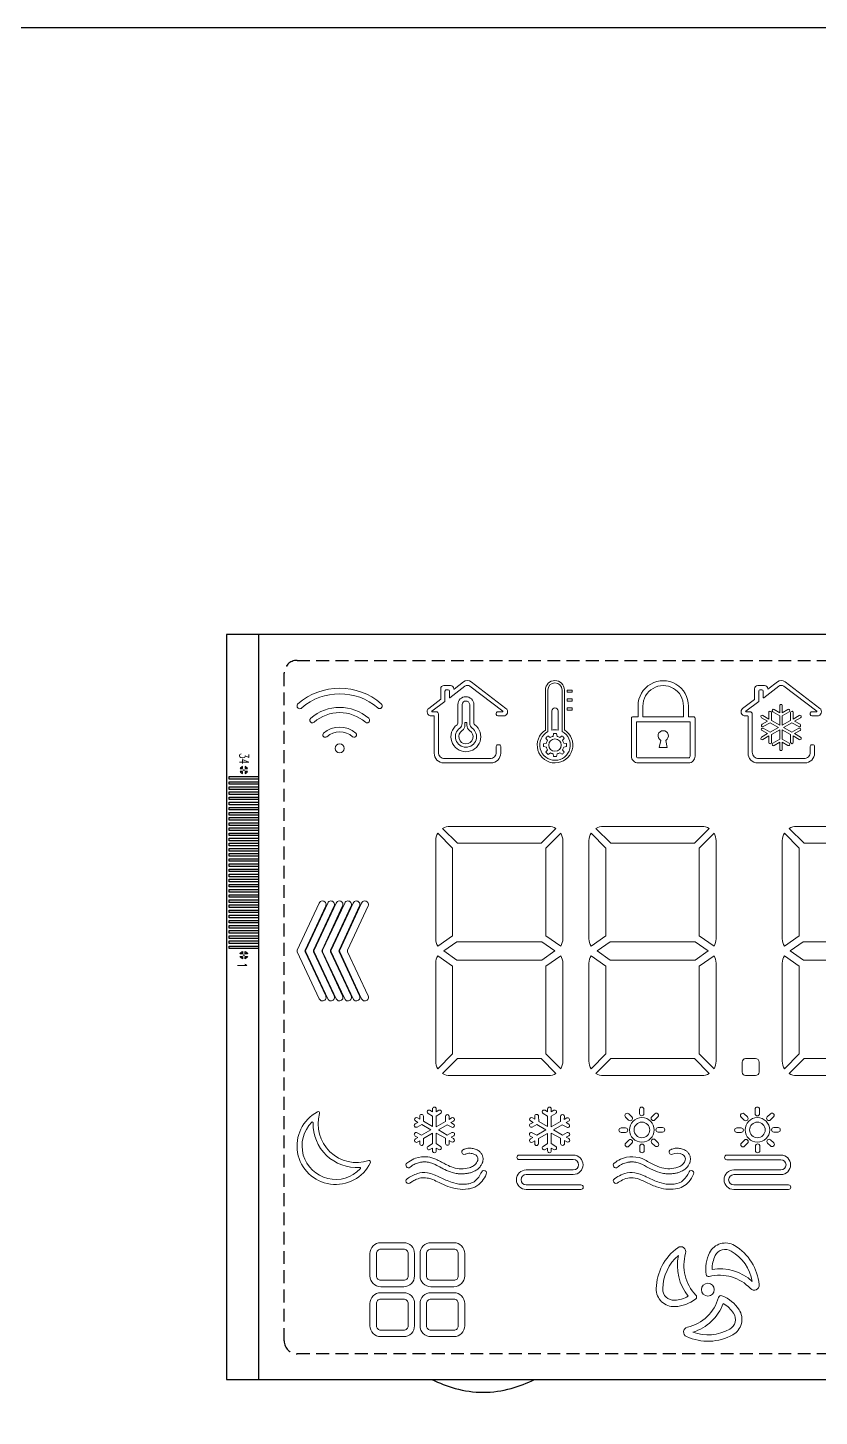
# Model space of a CAD drawing. Header units: millimetres. Extents: x 1979 to 4611, y 2266 to 2838.
# Drawn here: x 3059.4 to 3121.1, y 2680.8 to 2788.9 of the extents above; entities that cross this region are included whole.
import ezdxf

# ---------------------------------------------------------------- set-up
doc = ezdxf.new("R2010")
doc.units = ezdxf.units.MM
doc.linetypes.add('DASHED', pattern=[0.75, 0.5, -0.25])
doc.layers.add('DWG', color=7, linetype='Continuous')
doc.layers.add('LCD', color=4, linetype='Continuous', lineweight=20)
doc.layers.add('TEXT', color=7, linetype='Continuous', lineweight=30)
doc.styles.get("Standard").update_dxf_attribs({"font": 'txt.shx', "bigfont": 'gbcbig.shx'})

# ---------------------------------------------------------------- blocks, each defined once
blk = doc.blocks.new('A$C6D9B0F57')
at = {"layer": 'TEXT', "color": 4, "lineweight": 30}
blk.add_lwpolyline([(297, 0.07), (297, 210), (0.07, 210), (0.07, 0.07)], close=True, dxfattribs=at)
blk = doc.blocks.new('SPC')
at = {"layer": 'LCD'}
for points in [[(16.34, 52), (16.01, 52, -0.718034), (16, 52.03), (17.01, 52.8, 0.234266), (17.02, 52.81), (17.02, 53.59, -0.41484), (17.14, 53.7), (17.26, 53.7, -0.413587), (17.37, 53.59), (17.37, 53.1, 0.620396), (17.4, 53.09), (18.57, 53.98, -0.337132), (18.97, 53.98), (21.53, 52.03, -0.718303), (21.52, 52), (21.14, 52, 0.414318), (21.02, 51.88), (21.02, 51.78, 0.41411), (21.14, 51.67), (21.57, 51.67, 0.718303), (21.77, 52.26), (19.07, 54.32, 0.337132), (18.46, 54.32), (17.73, 53.76, -0.620396), (17.7, 53.77), (17.7, 53.79, 0.413587), (17.46, 54.04), (16.94, 54.04, 0.41484), (16.69, 53.79), (16.69, 52.97), (15.76, 52.26, 0.718034), (15.96, 51.67), (16.16, 51.67, -0.41411), (16.18, 51.65), (16.18, 48.76, 0.414214), (16.92, 48.01), (20.61, 48.01, 0.414214), (21.36, 48.76), (21.36, 49.3, 0.414214), (21.24, 49.42), (21.14, 49.42, 0.414214), (21.02, 49.3), (21.02, 48.84, -0.414214), (20.53, 48.35), (17, 48.35, -0.414214), (16.51, 48.84), (16.51, 51.83, 0.41411)], [(26.32, 53.69, 1), (24.85, 53.69), (24.85, 50.57, 3.486322), (26.32, 50.58)], [(25.03, 53.69), (25.03, 50.45, 4.039611), (26.14, 50.46), (26.14, 53.69, 1)], [(35.99, 52.44), (35.99, 51.61), (36.38, 51.61, -0.414214), (36.5, 51.49), (36.5, 48.53, -0.414214), (35.99, 48.01), (32.06, 48.01, -0.414214), (31.55, 48.53), (31.55, 51.49, -0.414214), (31.67, 51.61), (32.06, 51.61), (32.06, 52.46, -1.000475)], [(46.22, 52.26), (43.52, 54.32, 0.337132), (42.92, 54.32), (42.18, 53.76, -0.620396), (42.16, 53.77), (42.16, 53.79, 0.413587), (41.91, 54.04), (41.39, 54.04, 0.41484), (41.14, 53.79), (41.14, 52.98, -0.234266), (41.13, 52.96), (40.21, 52.26, 0.718034), (40.42, 51.67), (40.61, 51.67, -0.41411), (40.63, 51.65), (40.63, 48.76, 0.414214), (41.37, 48.01), (45.06, 48.01, 0.414214), (45.81, 48.76), (45.81, 49.3, 0.414214), (45.69, 49.42), (45.59, 49.42, 0.414214), (45.48, 49.3), (45.48, 48.84, -0.414214), (44.98, 48.35), (41.46, 48.35, -0.414214), (40.96, 48.84), (40.96, 51.83, 0.41411), (40.79, 52), (40.46, 52, -0.718034), (40.45, 52.03), (41.46, 52.8, 0.234266), (41.47, 52.81), (41.47, 53.59, -0.41484), (41.59, 53.7), (41.71, 53.7, -0.413587), (41.82, 53.59), (41.82, 53.1, 0.620396), (41.85, 53.09), (43.02, 53.98, -0.337132), (43.42, 53.98), (45.98, 52.03, -0.718303), (45.97, 52), (45.59, 52, 0.414318), (45.48, 51.88), (45.48, 51.78, 0.41411), (45.59, 51.67), (46.02, 51.67, 0.718303)], [(11.78, 52.29, 1), (12.06, 52.62, 0.37367), (5.57, 52.62, 1), (5.86, 52.29, -0.37367)], [(17.96, 50.99, 0.214015), (18.02, 51.1), (18.02, 52.57, -0.948577), (19.28, 52.57), (19.28, 51.1, 0.214015), (19.34, 50.99, -3.04756)], [(35.6, 52.44, 1.00775), (32.44, 52.44), (32.44, 51.61), (35.6, 51.61)], [(10.82, 51.18, 1), (11.08, 51.49, 0.37367), (6.56, 51.49, 1), (6.82, 51.18, -0.37367)], [(18.18, 50.73, 0.202499), (18.36, 51.07), (18.36, 52.57, -0.888352), (18.95, 52.57), (18.95, 51.07, 0.202499), (19.13, 50.73, -3.143835)], [(25.34, 50.57), (25.34, 52.06, -1), (25.83, 52.06), (25.83, 50.57, 0.103239)], [(43.73, 52.18), (43.3, 51.92), (43.3, 52.47, 1.030478), (43.1, 52.47), (43.1, 51.92), (42.67, 52.18, 1), (42.56, 52), (43.1, 51.68), (43.1, 50.95), (42.46, 51.32), (42.45, 51.94, 1), (42.24, 51.93), (42.26, 51.43), (41.78, 51.71, 1.030478), (41.68, 51.53), (42.15, 51.26), (41.72, 51.02, 1), (41.81, 50.84), (42.36, 51.14), (42.99, 50.77), (42.36, 50.41), (41.81, 50.71, 1), (41.72, 50.53), (42.15, 50.29), (41.68, 50.01, 1.030478), (41.78, 49.83), (42.26, 50.11), (42.24, 49.61, 1), (42.45, 49.61), (42.46, 50.23), (43.1, 50.6), (43.1, 49.86), (42.56, 49.54, 1), (42.67, 49.37), (43.1, 49.62), (43.1, 49.07, 1.030478), (43.3, 49.07), (43.3, 49.62), (43.73, 49.37, 1.003444), (43.83, 49.54), (43.3, 49.86), (43.3, 50.6), (43.94, 50.23), (43.95, 49.61, 1), (44.15, 49.61), (44.14, 50.11), (44.62, 49.83, 1.030478), (44.72, 50.01), (44.24, 50.29), (44.68, 50.53, 1), (44.58, 50.71), (44.04, 50.41), (43.4, 50.77), (44.04, 51.14), (44.58, 50.84, 1), (44.68, 51.02), (44.24, 51.26), (44.72, 51.53, 1.030478), (44.62, 51.71), (44.14, 51.43), (44.15, 51.93, 1.021644), (43.95, 51.94), (43.94, 51.32), (43.3, 50.95), (43.3, 51.68), (43.83, 52, 1)], [(18.37, 50.53, 0.204472), (18.58, 50.94), (18.58, 51.16), (18.72, 51.16), (18.72, 50.94, 0.204472), (18.94, 50.53, -3.624789)], [(35.99, 48.4), (32.06, 48.4, -0.414214), (31.93, 48.53), (31.93, 51.22), (36.11, 51.22), (36.11, 48.53, -0.414214)], [(9.83, 50.05, 1), (10.07, 50.33, 0.37367), (7.57, 50.33, 1), (7.81, 50.05, -0.37367)], [(24.92, 49.55), (24.7, 49.51, 0.064732), (24.7, 49.28), (24.92, 49.25, 0.084971), (25.01, 49.03), (24.88, 48.85, 0.064732), (25.05, 48.68), (25.23, 48.81, 0.084971), (25.44, 48.72), (25.48, 48.51, 0.064732), (25.71, 48.51), (25.75, 48.72, 0.084971), (25.97, 48.81), (26.15, 48.69, 0.064732), (26.31, 48.85), (26.18, 49.03, 0.084971), (26.27, 49.25), (26.49, 49.29, 0.064732), (26.49, 49.52), (26.27, 49.55, 0.084971), (26.18, 49.77), (26.31, 49.95, 0.064732), (26.14, 50.12), (25.96, 49.99, 0.084971), (25.75, 50.08), (25.71, 50.29, 0.064732), (25.48, 50.29), (25.44, 50.08, 0.084971), (25.22, 49.99), (25.04, 50.11, 0.064732), (24.88, 49.95), (25.01, 49.77, 0.084971)], [(34.22, 49.77, 3.847294), (33.83, 49.77), (33.71, 49.22), (34.34, 49.22)], [(16.3, 34.32, 0.139094), (16.47, 33.74), (17.62, 34.55), (17.62, 41.38), (16.47, 42.54, 0.139094), (16.3, 41.96)], [(17.42, 43.07, 0.136063), (16.84, 42.91), (18, 41.75), (24.51, 41.75), (25.66, 42.91, 0.136063), (25.09, 43.07)], [(26.2, 34.32, -0.139094), (26.04, 33.74), (24.88, 34.55), (24.88, 41.38), (26.04, 42.54, -0.139094), (26.2, 41.96)], [(28.24, 34.32, 0.139094), (28.41, 33.74), (29.56, 34.55), (29.56, 41.38), (28.41, 42.54, 0.139094), (28.24, 41.96)], [(28.78, 42.91), (29.94, 41.75), (36.45, 41.75), (37.6, 42.91, 0.136063), (37.03, 43.07), (29.36, 43.07, 0.136063)], [(38.14, 34.32, -0.139094), (37.98, 33.74), (36.82, 34.55), (36.82, 41.38), (37.98, 42.54, -0.139094), (38.14, 41.96)], [(43.29, 34.32, 0.139094), (43.46, 33.74), (44.61, 34.55), (44.61, 41.38), (43.46, 42.54, 0.139094), (43.29, 41.96)], [(44.41, 43.07, 0.136063), (43.83, 42.91), (44.99, 41.75), (51.5, 41.75), (52.65, 42.91, 0.136063), (52.08, 43.07)], [(7.73, 36.87, 1), (7.23, 37.1), (5.51, 33.42, 0.221646), (5.51, 33.31), (7.23, 29.64, 1.013416), (7.73, 29.86), (6.12, 33.3, -0.221714), (6.12, 33.43)], [(8.39, 36.87, 1), (7.89, 37.1), (6.17, 33.42, 0.221646), (6.17, 33.31), (7.89, 29.64, 1.013416), (8.39, 29.86), (6.79, 33.3, -0.221714), (6.79, 33.43)], [(9.05, 36.87, 1), (8.55, 37.1), (6.83, 33.42, 0.221646), (6.83, 33.31), (8.55, 29.64, 1.013416), (9.05, 29.86), (7.45, 33.3, -0.221714), (7.45, 33.43)], [(9.71, 36.87, 1), (9.21, 37.1), (7.49, 33.42, 0.221646), (7.49, 33.31), (9.21, 29.64, 1.013416), (9.71, 29.86), (8.11, 33.3, -0.221714), (8.11, 33.43)], [(10.37, 36.87, 1), (9.87, 37.1), (8.15, 33.42, 0.221646), (8.15, 33.31), (9.87, 29.64, 1.013416), (10.37, 29.86), (8.77, 33.3, -0.221714), (8.77, 33.43)], [(11.03, 36.87, 1), (10.53, 37.1), (8.82, 33.42, 0.221646), (8.82, 33.31), (10.53, 29.64, 1.013416), (11.03, 29.86), (9.43, 33.3, -0.221714), (9.43, 33.43)], [(17.62, 32.19), (17.62, 25.35), (16.47, 24.19, -0.139094), (16.3, 24.78), (16.3, 32.41, -0.139094), (16.47, 33)], [(24.88, 32.19), (24.88, 25.35), (26.04, 24.19, 0.139094), (26.2, 24.78), (26.2, 32.41, 0.139094), (26.04, 33)], [(29.56, 32.19), (29.56, 25.35), (28.41, 24.19, -0.139094), (28.24, 24.78), (28.24, 32.41, -0.139094), (28.41, 33)], [(37.98, 33), (36.82, 32.19), (36.82, 25.35), (37.98, 24.19, 0.139094), (38.14, 24.78), (38.14, 32.41, 0.139094)], [(44.61, 32.19), (44.61, 25.35), (43.46, 24.19, -0.139094), (43.29, 24.78), (43.29, 32.41, -0.139094), (43.46, 33)], [(25.09, 23.66, 0.136063), (25.66, 23.82), (24.51, 24.98), (18, 24.98), (16.84, 23.82, 0.136063), (17.42, 23.66)], [(37.03, 23.66, 0.136063), (37.6, 23.82), (36.45, 24.98), (29.94, 24.98), (28.78, 23.82, 0.136063), (29.36, 23.66)], [(41.49, 24.71, 0.414214), (41.21, 24.98), (40.44, 24.98, 0.414214), (40.17, 24.71), (40.17, 23.94, 0.414214), (40.44, 23.66), (41.21, 23.66, 0.414214), (41.49, 23.94)], [(44.99, 24.98), (43.83, 23.82, 0.136063), (44.41, 23.66), (52.08, 23.66, 0.136063), (52.65, 23.82), (51.5, 24.98)], [(7.09, 20.84, 1.37923), (11.21, 16.88, 0.66148), (11.08, 17.04, -0.601431), (7.25, 20.71, 0.66148)], [(17.54, 20.37), (17.35, 20.25), (17.35, 20.48, 1), (17.06, 20.49), (17.05, 20.08), (16.34, 19.67), (16.34, 20.5), (16.68, 20.71, 1), (16.53, 20.96), (16.34, 20.84), (16.34, 21.06, 1), (16.05, 21.06), (16.05, 20.84), (15.85, 20.96, 1), (15.7, 20.71), (16.05, 20.5), (16.05, 19.7), (15.36, 20.1), (15.34, 20.5, 1), (15.05, 20.49), (15.06, 20.27), (14.87, 20.38, 1), (14.72, 20.13), (14.91, 20.01), (14.71, 19.91, 1), (14.85, 19.65), (15.21, 19.84), (15.92, 19.43), (15.2, 19.02), (14.85, 19.21, 1), (14.71, 18.95), (14.91, 18.84), (14.72, 18.73, 1), (14.86, 18.48), (15.05, 18.59), (15.05, 18.37, 1), (15.34, 18.36), (15.35, 18.76), (16.05, 19.17), (16.05, 18.36), (15.7, 18.15, 1), (15.85, 17.9), (16.05, 18.02), (16.05, 17.8, 1), (16.34, 17.8), (16.34, 18.02), (16.53, 17.9, 1), (16.68, 18.15), (16.34, 18.36), (16.34, 19.19), (17.06, 18.78), (17.07, 18.37, 1), (17.36, 18.38), (17.35, 18.61), (17.54, 18.5, 1), (17.69, 18.75), (17.5, 18.86), (17.7, 18.97, 1), (17.56, 19.22), (17.2, 19.03), (16.51, 19.43), (17.2, 19.83), (17.55, 19.64, 1), (17.69, 19.89), (17.49, 20), (17.69, 20.11, 1)], [(25.3, 20.5), (25.65, 20.71, 1), (25.5, 20.96), (25.3, 20.84), (25.3, 21.06, 1), (25.01, 21.06), (25.01, 20.84), (24.82, 20.96, 1), (24.67, 20.71), (25.01, 20.5), (25.01, 19.7), (24.32, 20.09), (24.31, 20.5, 1), (24.02, 20.49), (24.02, 20.27), (23.83, 20.38, 1), (23.68, 20.13), (23.88, 20.01), (23.68, 19.91, 1), (23.82, 19.65), (24.18, 19.84), (24.89, 19.43), (24.17, 19.01), (23.81, 19.21, 1), (23.67, 18.95), (23.87, 18.84), (23.68, 18.73, 1), (23.83, 18.48), (24.02, 18.59), (24.01, 18.36, 1), (24.3, 18.36), (24.31, 18.76), (25.01, 19.16), (25.01, 18.36), (24.67, 18.15, 1), (24.82, 17.9), (25.01, 18.02), (25.01, 17.8, 1), (25.3, 17.8), (25.3, 18.02), (25.5, 17.9, 1), (25.65, 18.15), (25.3, 18.36), (25.3, 19.19), (26.02, 18.78), (26.03, 18.37, 1), (26.33, 18.38), (26.32, 18.6), (26.51, 18.49, 1), (26.66, 18.75), (26.47, 18.86), (26.67, 18.96, 1), (26.53, 19.22), (26.17, 19.03), (25.47, 19.43), (26.16, 19.83), (26.52, 19.64, 1), (26.66, 19.89), (26.46, 20), (26.65, 20.11, 1), (26.51, 20.36), (26.31, 20.25), (26.32, 20.48, 1), (26.03, 20.49), (26.02, 20.08), (25.3, 19.67)], [(31.09, 20.43), (31.33, 20.2, 1), (31.58, 20.44), (31.34, 20.68, 1)], [(32.52, 20.7), (32.52, 21.04, 1), (32.18, 21.04), (32.18, 20.7, 1)], [(33.38, 20.21), (33.61, 20.45, 1), (33.37, 20.69), (33.13, 20.46, 1)], [(40.1, 20.43), (40.33, 20.2, 1), (40.58, 20.44), (40.34, 20.68, 1)], [(41.53, 20.7), (41.53, 21.04, 1), (41.18, 21.04), (41.18, 20.7, 1)], [(42.38, 20.21), (42.62, 20.45, 1), (42.37, 20.69), (42.13, 20.46, 1)], [(10.37, 16.51, -0.441859), (6.75, 19.98, 0.68037), (6.64, 20.03, 1.013291), (10.42, 16.4, 0.68037)], [(31.09, 19.24, 1), (31.09, 19.59), (30.75, 19.59, 1), (30.75, 19.24)], [(33.97, 19.61), (33.63, 19.61, 1), (33.63, 19.26), (33.97, 19.26, 1)], [(40.09, 19.24, 1), (40.09, 19.59), (39.76, 19.59, 1), (39.76, 19.24)], [(42.97, 19.61), (42.64, 19.61, 1), (42.64, 19.26), (42.97, 19.26, 1)], [(31.35, 18.16), (31.59, 18.4, 1), (31.34, 18.64), (31.11, 18.41, 1)], [(33.63, 18.42), (33.39, 18.66, 1), (33.14, 18.41), (33.38, 18.18, 1)], [(40.36, 18.16), (40.59, 18.4, 1), (40.35, 18.64), (40.11, 18.41, 1)], [(42.63, 18.42), (42.39, 18.66, 1), (42.15, 18.41), (42.38, 18.18, 1)], [(18.59, 17.53, -1.016266), (18.47, 17.91, 0.014806), (18.5, 17.92, -0.015084), (18.63, 17.96, -0.042138), (18.81, 18, -0.035418), (18.98, 18.01, -0.028602), (19.14, 17.99, -0.023822), (19.3, 17.96, -0.036535), (19.47, 17.91, -0.039711), (19.6, 17.84, -0.032735), (19.69, 17.77, -0.037518), (19.78, 17.69, -0.03771), (19.85, 17.6, -0.035655), (19.91, 17.5, -0.03487), (19.95, 17.39, -0.036053), (19.98, 17.28, -0.038766), (19.99, 17.16, -0.041047), (19.98, 17.04, -0.018466), (19.97, 16.98, -0.016992), (19.95, 16.93, -0.015401), (19.94, 16.87, -0.013956), (19.92, 16.83, -0.023359), (19.87, 16.74, -0.027136), (19.8, 16.63, -0.033538), (19.7, 16.5, -0.032003), (19.57, 16.38, -0.030889), (19.44, 16.29, -0.029522), (19.3, 16.21, -0.034669), (19.09, 16.12, -0.029411), (18.81, 16.05, -0.026383), (18.54, 16.02, -0.02561), (18.27, 16.01, -0.025288), (17.99, 16.03, -0.038312), (17.59, 16.11, -0.045889), (17, 16.34, -0.005978), (16.88, 16.4, -0.004553), (16.72, 16.49, 0.011614), (16.27, 16.73, 0.029683), (15.99, 16.85, 0.02932), (15.82, 16.9, 0.029165), (15.64, 16.93, 0.027292), (15.45, 16.94, 0.013114), (15.35, 16.94, 0.012877), (15.25, 16.93, 0.012714), (15.16, 16.92, 0.012628), (15.06, 16.9, 0.026731), (14.88, 16.85, 0.029814), (14.71, 16.79, 0.033296), (14.55, 16.7, 0.020479), (14.39, 16.59, 0.002183), (14.3, 16.52, -1), (14.06, 16.84, -0.006712), (14.2, 16.94, -0.082648), (14.73, 17.22, -0.107137), (15.68, 17.33, -0.080322), (16.31, 17.15, -0.013124), (16.49, 17.06, -0.007808), (16.85, 16.87, 0.011823), (17.16, 16.71, 0.044328), (17.67, 16.5, 0.138633), (18.91, 16.48, 0.082465), (19.25, 16.64, 0.125105), (19.54, 16.96, 0.120319), (19.59, 17.15, 0.295573), (19.35, 17.52, 0.077837), (19.06, 17.6, 0.122996), (18.69, 17.57), (18.64, 17.55, -0.019427)], [(27.02, 17.12, -1), (27.02, 16.31), (23.35, 16.31, 1), (23.35, 14.79), (27.61, 14.79, 1), (27.61, 15.15), (23.35, 15.15, -1), (23.35, 15.96), (27.02, 15.96, 1), (27.02, 17.47), (22.8, 17.47, 1), (22.8, 17.12)], [(34.74, 17.53, -1), (34.63, 17.91, 0.013394), (34.66, 17.92, -0.016111), (34.79, 17.96, -0.041966), (34.96, 18, -0.035205), (35.14, 18.01, -0.028395), (35.3, 17.99, -0.023978), (35.45, 17.96, -0.037033), (35.62, 17.91, -0.040011), (35.76, 17.84, -0.032848), (35.85, 17.77, -0.037596), (35.93, 17.69, -0.037636), (36, 17.6, -0.035629), (36.06, 17.5, -0.034869), (36.11, 17.39, -0.036101), (36.13, 17.28, -0.038852), (36.14, 17.16, -0.040966), (36.13, 17.04), (36.13, 17.01), (36.12, 16.98), (36.11, 16.93), (36.09, 16.87), (36.07, 16.83), (36.05, 16.78), (36.03, 16.74, -0.027136), (35.96, 16.63, -0.033494), (35.85, 16.5, -0.031971), (35.73, 16.38, -0.030871), (35.6, 16.29, -0.029394), (35.45, 16.21, -0.034278), (35.24, 16.12, -0.029133), (34.97, 16.05, -0.026344), (34.7, 16.02, -0.02559), (34.42, 16.01, -0.025289), (34.15, 16.03, -0.038386), (33.75, 16.11, -0.049837), (33.03, 16.4, 0.008347), (32.42, 16.73, 0.030566), (32.15, 16.85, 0.029636), (31.97, 16.9, 0.029039), (31.79, 16.93, 0.027201), (31.6, 16.94), (31.55, 16.94), (31.51, 16.94), (31.46, 16.94), (31.41, 16.93), (31.36, 16.93), (31.31, 16.92), (31.27, 16.91), (31.22, 16.9, 0.026884), (31.03, 16.85, 0.029998), (30.86, 16.79, 0.033482), (30.71, 16.7, 0.019409), (30.54, 16.59), (30.46, 16.52, -1), (30.21, 16.84, -0.06855), (30.7, 17.15, -0.232265), (32.6, 17.09), (32.7, 17.04), (32.8, 16.98, 0.006031), (33.21, 16.76, 0.061417), (33.91, 16.48, 0.144468), (35.17, 16.52, 0.182761), (35.68, 16.93, 0.441036), (35.53, 17.51, 0.225199)], [(32.54, 17.82), (32.54, 18.16, 1), (32.2, 18.16), (32.2, 17.82, 1)], [(38.98, 17.47, 1), (38.98, 17.11), (43.19, 17.11, -1), (43.19, 16.31), (39.52, 16.31, 1), (39.52, 14.79), (43.78, 14.79, 1), (43.78, 15.15), (39.52, 15.15, -1), (39.52, 15.95), (43.19, 15.95, 1), (43.19, 17.47)], [(41.55, 17.82), (41.55, 18.16, 1), (41.2, 18.16), (41.2, 17.82, 1)], [(17.7, 15.3, -0.032613), (17.19, 15.48, -0.012231), (16.77, 15.68, 0.011254), (16.32, 15.89, 0.008922), (16.17, 15.94, 0.05621), (15.65, 16.09, 0.107877), (14.87, 16.03, 0.049817), (14.47, 15.86, 0.018829), (14.07, 15.63, 1), (14.28, 15.29, -0.006601), (14.53, 15.45, -0.027598), (14.81, 15.59, -0.166889), (15.74, 15.66, -0.036831), (16.07, 15.56, -0.016826), (16.56, 15.33, 0.020629), (17.24, 15.03, 0.055372), (18, 14.83, 0.073405), (18.84, 14.83, 0.045148), (19.18, 14.91, 0.12491), (19.8, 15.31, 0.066187), (20.17, 15.84, 0.005155), (20.24, 15.98, 1), (19.88, 16.16, -0.012908), (19.77, 15.95, -0.05768), (19.51, 15.59, -0.060537), (19.29, 15.4, -0.090325), (18.88, 15.24, -0.044699), (18.52, 15.2, -0.077914)], [(30.44, 15.29, -0.019309), (30.85, 15.53, -0.201799), (31.98, 15.64, -0.045088), (32.62, 15.38, 0.026477), (33.5, 15, 0.123491), (34.99, 14.83, 0.189711), (36.02, 15.39, 0.062196), (36.39, 15.98, 1), (36.04, 16.16, -0.011282), (35.93, 15.95, -0.115135), (35.44, 15.4, -0.135478), (34.68, 15.2, -0.078507), (33.85, 15.3, -0.04504), (32.93, 15.68), (32.7, 15.78), (32.61, 15.82, 0.074411), (31.81, 16.09, 0.107877), (31.02, 16.03, 0.062142), (30.49, 15.79), (30.4, 15.74), (30.23, 15.63, 1)], [(13.81, 7.22, 0.414214), (14.65, 8.06), (14.65, 9.8, 0.414214), (13.81, 10.64), (12.02, 10.64, 0.414214), (11.18, 9.8), (11.18, 8.06, 0.414214), (12.02, 7.22)], [(13.81, 7.72, 0.414214), (14.15, 8.06), (14.15, 9.8, 0.414214), (13.81, 10.14), (12.02, 10.14, 0.414214), (11.68, 9.8), (11.68, 8.06, 0.414214), (12.02, 7.72)], [(15.93, 10.64, 0.414214), (15.08, 9.8), (15.08, 8.06, 0.414214), (15.93, 7.22), (17.72, 7.22, 0.414214), (18.56, 8.06), (18.56, 9.8, 0.414214), (17.72, 10.64)], [(15.93, 10.14, 0.414214), (15.58, 9.8), (15.58, 8.06, 0.414214), (15.93, 7.72), (17.72, 7.72, 0.414214), (18.06, 8.06), (18.06, 9.8, 0.414214), (17.72, 10.14)], [(34.93, 5.67, 0.154027), (36.55, 6.27, 0.447813), (36.57, 6.57, -0.275579), (35.77, 9.82, 0.717666), (35.16, 10.26, 0.236572), (33.48, 7.07, 0.435888)], [(37.64, 9.87, 0.154027), (37.36, 8.17, 0.447813), (37.6, 8.01, -0.275579), (40.82, 7.07, 0.717666), (41.5, 7.38, 0.236572), (39.58, 10.43, 0.435888)], [(38.08, 9.65, 0.119061), (37.83, 8.57, -0.228202), (40.96, 7.63, 0.213921), (39.32, 10, 0.435888)], [(34.91, 6.16, 0.119061), (35.97, 6.48, -0.228202), (35.21, 9.66, 0.213921), (33.98, 7.06, 0.435888)], [(13.81, 3.33, 0.414214), (14.65, 4.17), (14.65, 5.9, 0.414214), (13.81, 6.75), (12.02, 6.75, 0.414214), (11.18, 5.9), (11.18, 4.17, 0.414214), (12.02, 3.33)], [(15.93, 6.75, 0.414214), (15.08, 5.9), (15.08, 4.17, 0.414214), (15.93, 3.33), (17.72, 3.33, 0.414214), (18.56, 4.17), (18.56, 5.9, 0.414214), (17.72, 6.75)], [(38.33, 6.39, -0.275579), (35.91, 4.07, 0.717666), (35.84, 3.33, 0.236572), (39.44, 3.47, 0.435888), (39.93, 5.43, 0.154027), (38.6, 6.52, 0.447813)], [(13.81, 3.83, 0.414214), (14.15, 4.17), (14.15, 5.9, 0.414214), (13.81, 6.25), (12.02, 6.25, 0.414214), (11.68, 5.9), (11.68, 4.17, 0.414214), (12.02, 3.83)], [(15.93, 6.25, 0.414214), (15.58, 5.9), (15.58, 4.17, 0.414214), (15.93, 3.83), (17.72, 3.83, 0.414214), (18.06, 4.17), (18.06, 5.9, 0.414214), (17.72, 6.25)], [(39.51, 5.15, 0.119061), (38.7, 5.92, -0.228202), (36.33, 3.67, 0.213921), (39.2, 3.91, 0.435888)]]:
    blk.add_lwpolyline(points, format="xyb", close=True, dxfattribs=at)
for points in [[(26.93, 53.51), (26.53, 53.51), (26.53, 53.69), (26.93, 53.69)], [(26.93, 52.82), (26.53, 52.82), (26.53, 52.99), (26.93, 52.99)], [(26.93, 52.12), (26.53, 52.12), (26.53, 52.3), (26.93, 52.3)], [(24.57, 34.08), (25.58, 33.37), (24.56, 32.65), (17.95, 32.65), (16.93, 33.37), (17.94, 34.08)], [(36.51, 34.08), (37.52, 33.37), (36.5, 32.65), (29.89, 32.65), (28.87, 33.37), (29.88, 34.08)], [(44.94, 32.65), (43.92, 33.37), (44.93, 34.08), (51.56, 34.08), (52.57, 33.37), (51.55, 32.65)]]:
    blk.add_lwpolyline(points, close=True, dxfattribs=at)
for centre, radius in [((25.59, 49.4), 0.486), ((8.82, 49.14), 0.355), ((32.36, 19.43), 0.96), ((32.36, 19.43), 0.611), ((41.36, 19.43), 0.96), ((41.36, 19.43), 0.611), ((37.5, 6.99), 0.5)]:
    blk.add_circle(centre, radius, dxfattribs=at)

msp = doc.modelspace()

# ---------------------------------------------------------------- linework, layer by layer
at = {"layer": 'DWG'}
for points in [[(3074.88467, 2741.64994), (3074.88467, 2683.64994), (3147.38467, 2683.64994), (3147.38467, 2741.64994)], [(3077.38467, 2730.39994), (3075.08467, 2730.39994), (3075.08467, 2730.59994), (3077.38467, 2730.59994)], [(3077.38467, 2729.99994), (3075.08467, 2729.99994), (3075.08467, 2730.19994), (3077.38467, 2730.19994)], [(3077.38467, 2729.59994), (3075.08467, 2729.59994), (3075.08467, 2729.79994), (3077.38467, 2729.79994)], [(3077.38467, 2729.19994), (3075.08467, 2729.19994), (3075.08467, 2729.39994), (3077.38467, 2729.39994)], [(3077.38467, 2728.79994), (3075.08467, 2728.79994), (3075.08467, 2728.99994), (3077.38467, 2728.99994)], [(3077.38467, 2728.39994), (3075.08467, 2728.39994), (3075.08467, 2728.59994), (3077.38467, 2728.59994)], [(3077.38467, 2727.99994), (3075.08467, 2727.99994), (3075.08467, 2728.19994), (3077.38467, 2728.19994)], [(3077.38467, 2727.59994), (3075.08467, 2727.59994), (3075.08467, 2727.79994), (3077.38467, 2727.79994)], [(3077.38467, 2727.19994), (3075.08467, 2727.19994), (3075.08467, 2727.39994), (3077.38467, 2727.39994)], [(3077.38467, 2726.79994), (3075.08467, 2726.79994), (3075.08467, 2726.99994), (3077.38467, 2726.99994)], [(3077.38467, 2726.39994), (3075.08467, 2726.39994), (3075.08467, 2726.59994), (3077.38467, 2726.59994)], [(3077.38467, 2725.99994), (3075.08467, 2725.99994), (3075.08467, 2726.19994), (3077.38467, 2726.19994)], [(3077.38467, 2725.59994), (3075.08467, 2725.59994), (3075.08467, 2725.79994), (3077.38467, 2725.79994)], [(3077.38467, 2725.19994), (3075.08467, 2725.19994), (3075.08467, 2725.39994), (3077.38467, 2725.39994)], [(3077.38467, 2724.79994), (3075.08467, 2724.79994), (3075.08467, 2724.99994), (3077.38467, 2724.99994)], [(3077.38467, 2724.39994), (3075.08467, 2724.39994), (3075.08467, 2724.59994), (3077.38467, 2724.59994)], [(3077.38467, 2723.99994), (3075.08467, 2723.99994), (3075.08467, 2724.19994), (3077.38467, 2724.19994)], [(3077.38467, 2723.59994), (3075.08467, 2723.59994), (3075.08467, 2723.79994), (3077.38467, 2723.79994)], [(3077.38467, 2723.19994), (3075.08467, 2723.19994), (3075.08467, 2723.39994), (3077.38467, 2723.39994)], [(3077.38467, 2722.79994), (3075.08467, 2722.79994), (3075.08467, 2722.99994), (3077.38467, 2722.99994)], [(3077.38467, 2722.39994), (3075.08467, 2722.39994), (3075.08467, 2722.59994), (3077.38467, 2722.59994)], [(3077.38467, 2721.99994), (3075.08467, 2721.99994), (3075.08467, 2722.19994), (3077.38467, 2722.19994)], [(3077.38467, 2721.59994), (3075.08467, 2721.59994), (3075.08467, 2721.79994), (3077.38467, 2721.79994)], [(3077.38467, 2721.19994), (3075.08467, 2721.19994), (3075.08467, 2721.39994), (3077.38467, 2721.39994)], [(3077.38467, 2720.79994), (3075.08467, 2720.79994), (3075.08467, 2720.99994), (3077.38467, 2720.99994)], [(3077.38467, 2720.39994), (3075.08467, 2720.39994), (3075.08467, 2720.59994), (3077.38467, 2720.59994)], [(3077.38467, 2719.99994), (3075.08467, 2719.99994), (3075.08467, 2720.19994), (3077.38467, 2720.19994)], [(3077.38467, 2719.59994), (3075.08467, 2719.59994), (3075.08467, 2719.79994), (3077.38467, 2719.79994)], [(3077.38467, 2719.19994), (3075.08467, 2719.19994), (3075.08467, 2719.39994), (3077.38467, 2719.39994)], [(3077.38467, 2718.79994), (3075.08467, 2718.79994), (3075.08467, 2718.99994), (3077.38467, 2718.99994)], [(3077.38467, 2718.39994), (3075.08467, 2718.39994), (3075.08467, 2718.59994), (3077.38467, 2718.59994)], [(3077.38467, 2717.99994), (3075.08467, 2717.99994), (3075.08467, 2718.19994), (3077.38467, 2718.19994)], [(3077.38467, 2717.59994), (3075.08467, 2717.59994), (3075.08467, 2717.79994), (3077.38467, 2717.79994)], [(3077.38467, 2717.19994), (3075.08467, 2717.19994), (3075.08467, 2717.39994), (3077.38467, 2717.39994)]]:
    msp.add_lwpolyline(points, close=True, dxfattribs=at)
msp.add_lwpolyline([(3077.38467, 2741.64994), (3077.38467, 2683.64994)], dxfattribs=at)
at = {"layer": 'DWG', "linetype": 'DASHED', "ltscale": 2}
msp.add_lwpolyline([(3145.38467, 2738.64994), (3145.38467, 2686.64994, -0.414213562), (3144.38467, 2685.64994), (3080.38467, 2685.64994, -0.414213562), (3079.38467, 2686.64994), (3079.38467, 2738.64994, -0.414213562), (3080.38467, 2739.64994), (3144.38467, 2739.64994, -0.414213562)], format="xyb", close=True, dxfattribs=at)
at = {"layer": 'DWG'}
for points in [[(3076.12467, 2731.38404, 0.207907545), (3075.95557, 2731.21494), (3076.12467, 2731.21494)], [(3076.12467, 2730.82583), (3076.12467, 2730.99494), (3075.95557, 2730.99494, 0.207907545)], [(3076.34467, 2731.21494), (3076.51378, 2731.21494, 0.207907545), (3076.34467, 2731.38404)], [(3076.34467, 2730.99494), (3076.34467, 2730.82583, 0.207907545), (3076.51378, 2730.99494)], [(3076.12467, 2716.97404), (3076.12467, 2716.80494), (3075.95557, 2716.80494, -0.207907545)], [(3076.12467, 2716.41583, -0.207907545), (3075.95557, 2716.58494), (3076.12467, 2716.58494)], [(3076.34467, 2716.80494), (3076.34467, 2716.97404, -0.207907545), (3076.51378, 2716.80494)], [(3076.34467, 2716.58494), (3076.51378, 2716.58494, -0.207907545), (3076.34467, 2716.41583)]]:
    msp.add_lwpolyline(points, format="xyb", close=True, dxfattribs=at)
msp.add_lwpolyline([(3090.88467, 2683.64994, 0.049067428), (3092.7024, 2682.94764, 0.066912066), (3094.88467, 2682.64994, 0.066912066), (3097.06695, 2682.94764, 0.049067428), (3098.88467, 2683.64994)], format="xyb", dxfattribs=at)
for centre in [(3076.23467, 2731.10494), (3076.23467, 2716.69494)]:
    msp.add_circle(centre, 0.025, dxfattribs=at)

# ---------------------------------------------------------------- block references
msp.add_blockref('SPC', (3074.88467, 2683.64994), dxfattribs=at)
at = {"layer": 'TEXT', "lineweight": 9, "xscale": 0.8895743999999013, "yscale": 0.8895743999999013, "zscale": 0.8895743999999013}
msp.add_blockref('A$C6D9B0F57', (2935.40191, 2602.10356), dxfattribs=at)

# ---------------------------------------------------------------- texts
at = {"layer": 'DWG', "width": 0.7}
for s, p in [('34', (3075.89647, 2732.43623)), ('1', (3075.73981, 2716.12369))]:
    msp.add_text(s, height=0.72, rotation=270, dxfattribs=at).set_placement(p)

doc.saveas('drawing.dxf')
